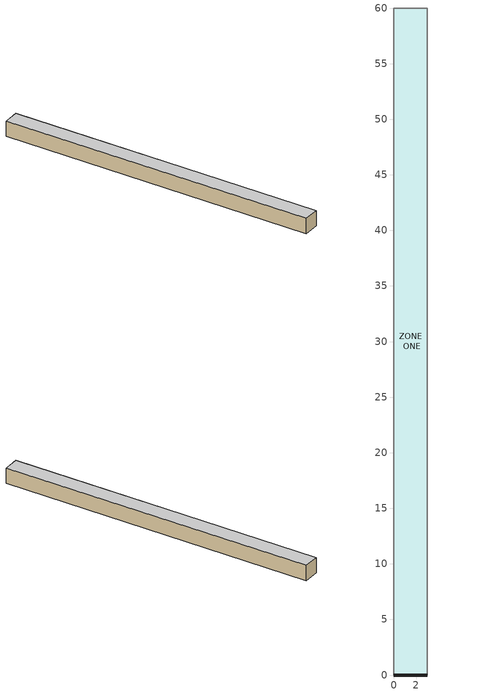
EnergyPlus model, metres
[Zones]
ZONE ONE
 floor adiabatic (OTHSURFACE): 0,0 0,60 3,60 3,0 z0
 wall outside (EXTSURFACE): 0,0 3,0 z0:3
 wall adiabatic (OTHSURFACE): 0,60 0,0 / 3,0 3,60 z0:3
 wall adiabatic (OPPSURFACE): 3,60 0,60 z0:3
 ceiling adiabatic (OTHSURFACE): 0,60 0,0 3,0 3,60 z3
[Site:Location]
GOLDEN COLORADO: Latitude {deg}=39.8; Longitude {deg}=-104.9; Time Zone {hr}=-7; Elevation {m}=1609
[Site:HeightVariation]
Wind Speed Profile Exponent=0.22; Wind Speed Profile Boundary Layer Thickness {m}=370; Air Temperature Gradient Coefficient {K/m}=0
[Site:GroundReflectance]
0, 0, 0, 0, 0, 0, 0, 0, 0, 0, 0, 0
[Building]
TestIntRad-AP20-Test 3: North Axis {deg}=0; Terrain=Country; Loads Convergence Tolerance Value=0.04; Temperature Convergence Tolerance Value {deltaC}=0.004; Solar Distribution=FullInteriorAndExterior; Minimum Number of Warmup Days=6
[Material] Roughness=Smooth; Conductivity {W/m-K}=1000; Density {kg/m3}=1; Specific Heat {J/kg-K}=100; Solar Absorptance=0.000001; Visible Absorptance=0.000001
Name | Thickness {m} | Thermal Absorptance
LAYER 1-Outer | 0.05 | 0.000001
LAYER 1-Inner | 0.05 | 0.9
LAYER 2; LAYER 3 | 0.1 | 0.9
[Construction]
EXTSURFACE: LAYER 1-Outer, LAYER 1-Inner
OPPSURFACE: LAYER 2
OTHSURFACE: LAYER 3
[Zone]
ZONE ONE: Type=1; Multiplier=1; Ceiling Height {m}=3; Volume {m3}=540
[ZoneControl:Thermostat]
Zone 1 Thermostat: Zone or ZoneList=ZONE ONE; Control Type Schedule=Zone Control Type Sched; Control 1=HeatCool Setpoints Set 1
[ThermostatSetpoint:SingleHeatingOrCooling]
HeatCool Setpoints Set 1: Setpoint Temperature Schedule=HeatCool Setpoints
[Zone equipment]
ZONE ONE: Zone1Air
[ZoneHVAC:IdealLoadsAirSystem]
Zone1Air: Maximum Heating Supply Air Temperature {C}=50; Minimum Cooling Supply Air Temperature {C}=5; Maximum Heating Supply Air Humidity Ratio {kgWater/kgDryAir}=0.01; Minimum Cooling Supply Air Humidity Ratio {kgWater/kgDryAir}=0.01; Dehumidification Control Type=ConstantSupplyHumidityRatio; Humidification Control Type=ConstantSupplyHumidityRatio
[Schedule:Day:Hourly]
Zone HeatCool Setpoint All Days: 20, 20, 20, 20, 20, 20, 20, 20, 20, 20, 20, 20, 20, 20, 20, 20, 20, 20, 20, 20, 20, 20, 20, 20
Control Type All Days-HeatCool: 3, 3, 3, 3, 3, 3, 3, 3, 3, 3, 3, 3, 3, 3, 3, 3, 3, 3, 3, 3, 3, 3, 3, 3
[Schedule:Week:Daily]
Zone HeatCool Setpoint All Weeks: Zone HeatCool Setpoint All Days, Zone HeatCool Setpoint All Days, Zone HeatCool Setpoint All Days, Zone HeatCool Setpoint All Days, Zone HeatCool Setpoint All Days, Zone HeatCool Setpoint All Days, Zone HeatCool Setpoint All Days, Zone HeatCool Setpoint All Days, Zone HeatCool Setpoint All Days, Zone HeatCool Setpoint All Days, Zone HeatCool Setpoint All Days, Zone HeatCool Setpoint All Days
Control Type All Weeks-HeatCool: Control Type All Days-HeatCool, Control Type All Days-HeatCool, Control Type All Days-HeatCool, Control Type All Days-HeatCool, Control Type All Days-HeatCool, Control Type All Days-HeatCool, Control Type All Days-HeatCool, Control Type All Days-HeatCool, Control Type All Days-HeatCool, Control Type All Days-HeatCool, Control Type All Days-HeatCool, Control Type All Days-HeatCool
[Schedule:Year]
HeatCool Setpoints: Zone HeatCool Setpoint All Weeks, 1, 1, 12, 31
Zone Control Type Sched: Control Type All Weeks-HeatCool, 1, 1, 12, 31
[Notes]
ASHRAE Analytical TestIntRad-AR20-Test 3.idf
Basic file description: ASHRAE Analytical Test-Interior Radiation.
Author:   R. H. Henninger,  GARD Analytics, Inc.
Date:     January 19, 2001
Run:      Aspect Ratio=20
Building: Cube 3m x 3m x 3 x (aspect ratio) one surface type.
Internal: None.
System:   Zone temperature kept constant.
Plant:    None.
Modified: Conforms with Beta 4 input
Material layer names follow:
Material layer names follow:
Material layer names follow:
INSIDE CONVECTION ALGORITHM,     SIMPLE;
OUTSIDE CONVECTION ALGORITHM,    1;
